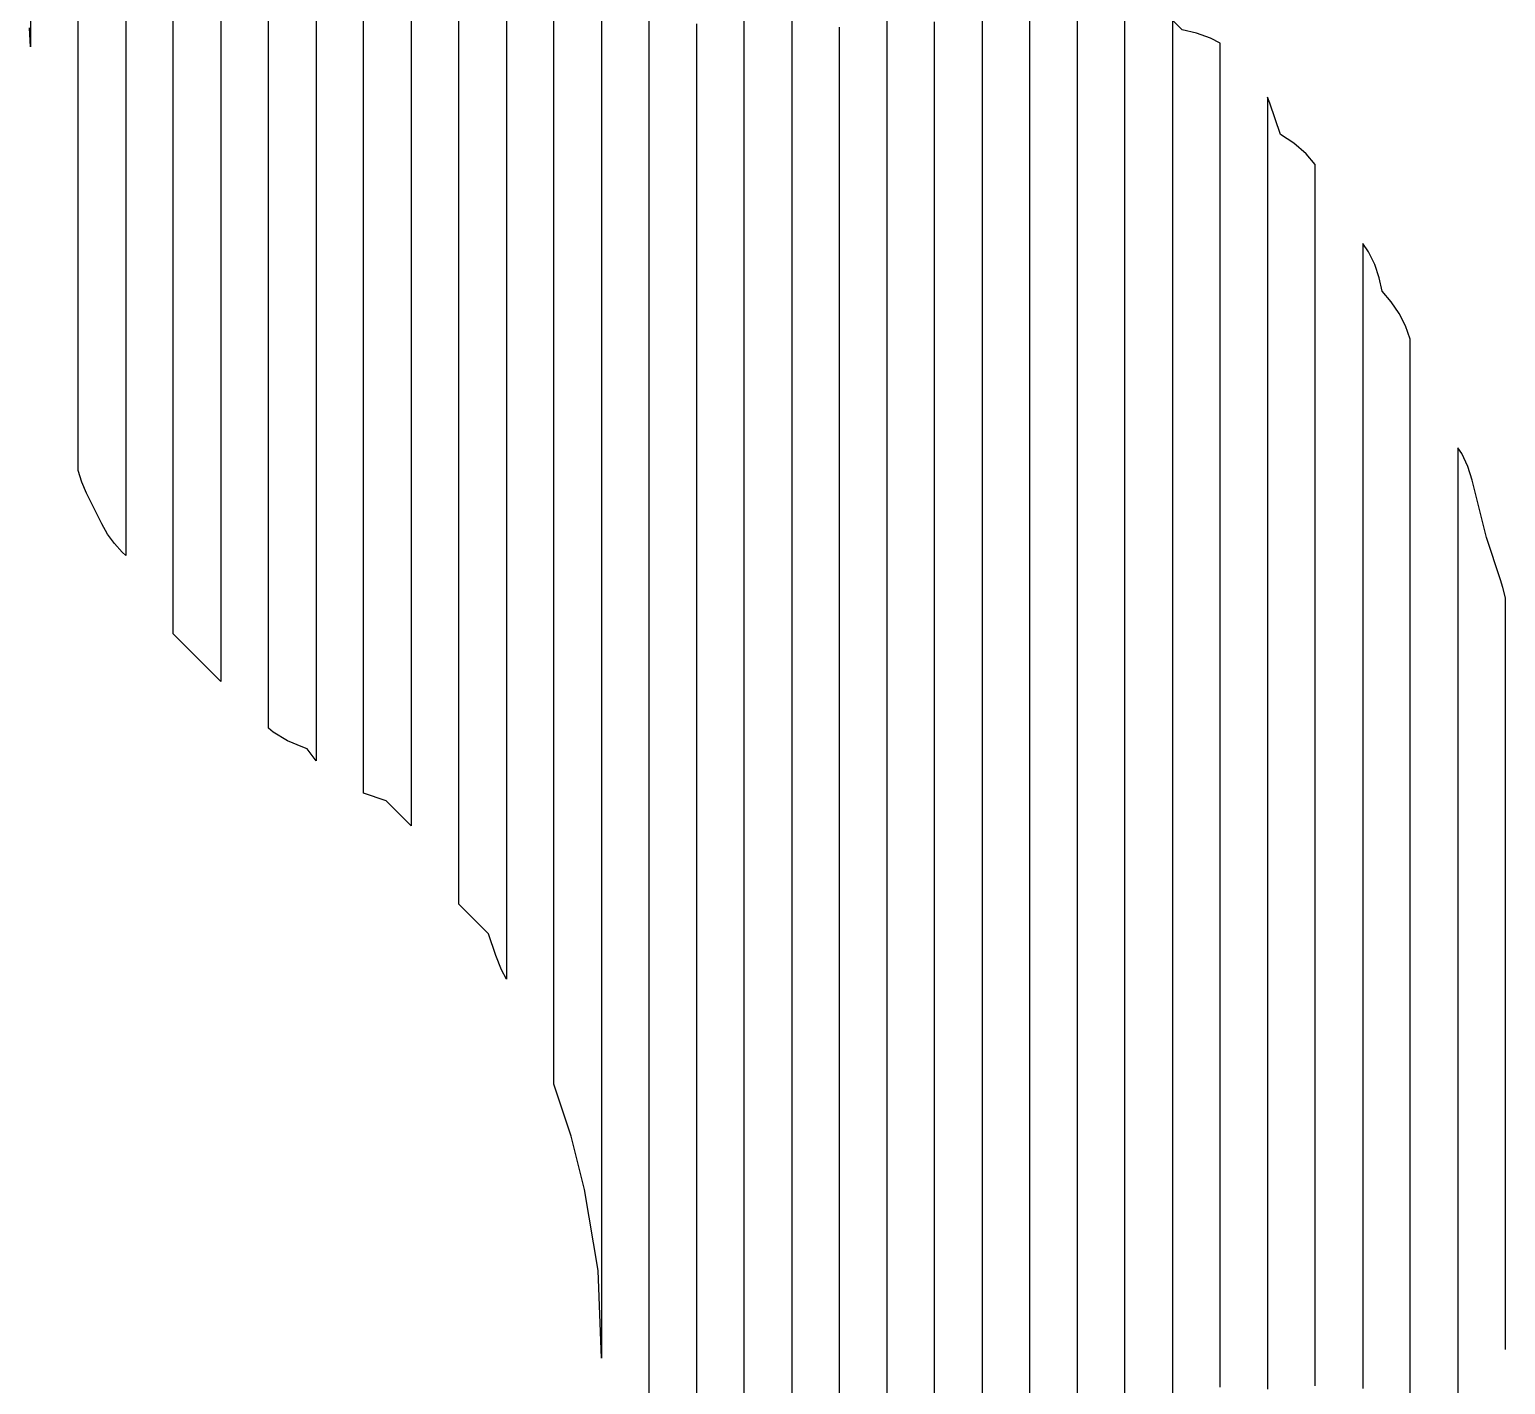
# Model space of a CAD drawing. Header units: metres. Extents: x -6 to 1890, y -8 to 898.
# Drawn here: x 1645.5 to 1769.6, y 321.7 to 435.6 of the extents above; entities that cross this region are included whole.
import ezdxf

# ---------------------------------------------------------------- set-up
doc = ezdxf.new("R2010")
doc.units = ezdxf.units.M
doc.layers.add('PASSADAS_COMPLETAS', color=1, linetype='CONTINUOUS')
doc.layers.add('PECAS_2D', color=3, linetype='CONTINUOUS')

msp = doc.modelspace()

# ---------------------------------------------------------------- linework, layer by layer
at = {"layer": 'PASSADAS_COMPLETAS'}
for points in [[(1661.578, 506.709), (1661.578, 401.569), (1661.578, 398.973), (1661.578, 397.675), (1661.578, 396.377), (1661.578, 395.079), (1661.578, 393.781), (1661.578, 391.184), (1661.578, 389.886), (1661.578, 388.588), (1661.578, 380.8), (1657.578, 384.8), (1657.578, 395.19), (1657.578, 396.489), (1657.578, 397.787), (1657.578, 399.086), (1657.578, 400.385), (1657.578, 401.684), (1657.578, 402.982), (1657.578, 404.281), (1657.578, 405.58), (1657.578, 406.879), (1657.578, 412.073), (1657.578, 413.372), (1657.578, 414.671), (1657.578, 436.749)], [(1669.578, 498.33), (1669.578, 388.368), (1669.578, 385.781), (1669.578, 384.487), (1669.578, 383.194), (1669.578, 381.9), (1669.578, 380.606), (1669.578, 374.138), (1668.831, 375.149), (1668.466, 375.271), (1667.174, 375.815), (1665.974, 376.557), (1665.578, 376.896), (1665.578, 384.671), (1665.578, 385.967), (1665.578, 387.263), (1665.578, 388.558), (1665.578, 389.854), (1665.578, 391.15), (1665.578, 392.446), (1665.578, 501.294)], [(1677.578, 488.597), (1677.578, 382.862), (1677.578, 381.573), (1677.578, 380.283), (1677.578, 378.994), (1677.578, 377.704), (1677.578, 376.415), (1677.578, 375.125), (1677.578, 373.836), (1677.578, 368.678), (1675.476, 370.78), (1673.578, 371.417), (1673.578, 377.872), (1673.578, 379.163), (1673.578, 380.454), (1673.578, 381.745), (1673.578, 383.037), (1673.578, 384.328), (1673.578, 393.365), (1673.578, 494.068)], [(1685.578, 473.156), (1685.578, 376.408), (1685.578, 375.118), (1685.578, 373.828), (1685.578, 372.538), (1685.578, 371.248), (1685.578, 369.958), (1685.578, 368.668), (1685.578, 367.378), (1685.578, 366.089), (1685.578, 355.769), (1685.179, 356.567), (1684.685, 357.759), (1684.072, 359.599), (1681.578, 362.093), (1681.578, 371.184), (1681.578, 372.483), (1681.578, 373.782), (1681.578, 375.08), (1681.578, 376.379), (1681.578, 377.678), (1681.578, 380.275), (1681.578, 481.578)], [(1693.578, 442.96), (1693.578, 422.257), (1693.578, 420.963), (1693.578, 419.669), (1693.578, 365.326), (1693.578, 364.032), (1693.578, 362.738), (1693.578, 361.444), (1693.578, 360.15), (1693.578, 358.856), (1693.578, 357.562), (1693.578, 356.268), (1693.578, 354.974), (1693.578, 353.68), (1693.578, 352.387), (1693.578, 323.921), (1693.295, 331.273), (1692.157, 338.101), (1691.037, 342.579), (1689.578, 346.958), (1689.578, 359.923), (1689.578, 361.219), (1689.578, 362.516), (1689.578, 363.812), (1689.578, 365.109), (1689.578, 366.405), (1689.578, 367.701), (1689.578, 368.998), (1689.578, 370.294), (1689.578, 461.047)], [(1645.578, 456.271), (1645.578, 434.16), (1645.49, 435.75)], [(1653.578, 436.773), (1653.578, 435.476), (1653.578, 434.18), (1653.578, 414.728), (1653.578, 413.431), (1653.578, 412.134), (1653.578, 410.837), (1653.578, 391.385), (1653.276, 391.688), (1652.624, 392.413), (1652.053, 393.206), (1651.571, 394.053), (1650.278, 396.638), (1649.883, 397.551), (1649.578, 398.546), (1649.578, 445.319)], [(1737.578, 288.686), (1737.578, 361.306), (1737.578, 362.603), (1737.578, 363.9), (1737.578, 365.197), (1737.578, 366.493), (1737.578, 367.79), (1737.578, 369.087), (1737.578, 370.384), (1737.578, 371.681), (1737.578, 374.274), (1737.578, 376.868), (1737.578, 379.461), (1737.578, 382.055), (1737.578, 384.648), (1737.578, 387.242), (1737.578, 389.836), (1737.578, 392.429), (1737.578, 395.023), (1737.578, 397.616), (1737.578, 400.21), (1737.578, 402.804), (1737.578, 405.397), (1737.578, 407.991), (1737.578, 410.584), (1737.578, 413.178), (1737.578, 417.068), (1737.578, 419.662), (1737.578, 422.256), (1737.578, 424.849), (1737.578, 427.443), (1737.578, 430.036), (1737.578, 432.63), (1737.578, 433.927), (1737.578, 440.411)], [(1717.578, 438.101), (1717.578, 435.516), (1717.578, 432.932), (1717.578, 430.347), (1717.578, 427.762), (1717.578, 425.178), (1717.578, 422.593), (1717.578, 420.008), (1717.578, 417.424), (1717.578, 414.839), (1717.578, 412.255), (1717.578, 408.378), (1717.578, 405.793), (1717.578, 404.501), (1717.578, 403.208), (1717.578, 401.916), (1717.578, 400.624), (1717.578, 399.331), (1717.578, 271.393)], [(1697.578, 286.36), (1697.578, 342.127), (1697.578, 343.424), (1697.578, 344.72), (1697.578, 346.017), (1697.578, 347.314), (1697.578, 348.611), (1697.578, 349.908), (1697.578, 351.205), (1697.578, 352.502), (1697.578, 353.799), (1697.578, 355.096), (1697.578, 356.392), (1697.578, 357.689), (1697.578, 358.986), (1697.578, 416.05), (1697.578, 417.346), (1697.578, 418.643), (1697.578, 419.94), (1697.578, 421.237), (1697.578, 422.534), (1697.578, 423.831), (1697.578, 425.128), (1697.578, 426.425), (1697.578, 427.722), (1697.578, 429.018), (1697.578, 430.315), (1697.578, 431.612), (1697.578, 432.909), (1697.578, 434.206), (1697.578, 435.503), (1697.578, 436.8)], [(1725.578, 437.396), (1725.578, 434.811), (1725.578, 430.934), (1725.578, 428.349), (1725.578, 425.765), (1725.578, 423.18), (1725.578, 420.595), (1725.578, 418.011), (1725.578, 415.426), (1725.578, 412.841), (1725.578, 410.257), (1725.578, 407.672), (1725.578, 405.087), (1725.578, 402.503), (1725.578, 399.918), (1725.578, 397.333), (1725.578, 396.041), (1725.578, 394.749), (1725.578, 393.456), (1725.578, 392.164), (1725.578, 389.579), (1725.578, 388.287), (1725.578, 271.977)], [(1729.578, 272.801), (1729.578, 382.902), (1729.578, 384.197), (1729.578, 385.493), (1729.578, 386.788), (1729.578, 388.083), (1729.578, 389.379), (1729.578, 390.674), (1729.578, 393.265), (1729.578, 395.855), (1729.578, 398.446), (1729.578, 401.036), (1729.578, 403.627), (1729.578, 406.218), (1729.578, 408.808), (1729.578, 411.399), (1729.578, 413.989), (1729.578, 416.58), (1729.578, 419.171), (1729.578, 421.761), (1729.578, 424.352), (1729.578, 426.943), (1729.578, 429.533), (1729.578, 432.124), (1729.578, 434.714), (1729.578, 437.305)], [(1701.578, 436.092), (1701.578, 434.798), (1701.578, 433.503), (1701.578, 432.209), (1701.578, 430.914), (1701.578, 429.619), (1701.578, 428.325), (1701.578, 427.03), (1701.578, 425.736), (1701.578, 421.852), (1701.578, 419.263), (1701.578, 417.968), (1701.578, 416.673), (1701.578, 415.379), (1701.578, 414.084), (1701.578, 345.47), (1701.578, 344.176), (1701.578, 342.881), (1701.578, 340.292), (1701.578, 338.997), (1701.578, 337.703), (1701.578, 332.524), (1701.578, 331.23), (1701.578, 329.935), (1701.578, 328.641), (1701.578, 300.159)], [(1705.578, 299.803), (1705.578, 332.094), (1705.578, 333.385), (1705.578, 410.882), (1705.578, 412.174), (1705.578, 413.465), (1705.578, 414.757), (1705.578, 416.049), (1705.578, 418.632), (1705.578, 421.215), (1705.578, 423.798), (1705.578, 426.381), (1705.578, 430.256), (1705.578, 431.548), (1705.578, 432.839), (1705.578, 434.131), (1705.578, 435.423), (1705.578, 436.714)], [(1709.578, 436.466), (1709.578, 433.885), (1709.578, 430.012), (1709.578, 427.431), (1709.578, 424.849), (1709.578, 422.268), (1709.578, 419.687), (1709.578, 417.105), (1709.578, 414.524), (1709.578, 413.233), (1709.578, 411.942), (1709.578, 410.651), (1709.578, 409.361), (1709.578, 408.07), (1709.578, 406.779), (1709.578, 272.543)], [(1713.578, 274.026), (1713.578, 403.466), (1713.578, 404.76), (1713.578, 406.054), (1713.578, 407.349), (1713.578, 408.643), (1713.578, 411.232), (1713.578, 413.821), (1713.578, 416.41), (1713.578, 420.293), (1713.578, 422.881), (1713.578, 425.47), (1713.578, 428.059), (1713.578, 430.648), (1713.578, 433.237), (1713.578, 435.825)], [(1721.578, 271.437), (1721.578, 393.43), (1721.578, 396.025), (1721.578, 397.323), (1721.578, 398.621), (1721.578, 399.919), (1721.578, 401.216), (1721.578, 403.812), (1721.578, 406.408), (1721.578, 409.003), (1721.578, 411.599), (1721.578, 414.194), (1721.578, 416.79), (1721.578, 419.386), (1721.578, 421.981), (1721.578, 424.577), (1721.578, 427.172), (1721.578, 429.768), (1721.578, 432.364), (1721.578, 436.257)], [(1733.578, 436.628), (1733.578, 434.033), (1733.578, 431.439), (1733.578, 428.844), (1733.578, 426.25), (1733.578, 423.655), (1733.578, 421.061), (1733.578, 418.467), (1733.578, 415.872), (1733.578, 413.278), (1733.578, 410.683), (1733.578, 408.089), (1733.578, 405.495), (1733.578, 402.9), (1733.578, 400.306), (1733.578, 397.711), (1733.578, 395.117), (1733.578, 392.523), (1733.578, 389.928), (1733.578, 387.334), (1733.578, 384.739), (1733.578, 382.145), (1733.578, 380.848), (1733.578, 379.551), (1733.578, 378.253), (1733.578, 376.956), (1733.578, 375.659), (1733.578, 374.362), (1733.578, 373.065), (1733.578, 275.774)], [(1745.578, 321.487), (1745.578, 322.786), (1745.578, 325.383), (1745.578, 326.682), (1745.578, 327.981), (1745.578, 329.28), (1745.578, 330.579), (1745.578, 333.176), (1745.578, 335.774), (1745.578, 338.372), (1745.578, 340.969), (1745.578, 343.567), (1745.578, 346.165), (1745.578, 348.762), (1745.578, 351.36), (1745.578, 353.958), (1745.578, 356.555), (1745.578, 359.153), (1745.578, 361.751), (1745.578, 364.348), (1745.578, 366.946), (1745.578, 369.544), (1745.578, 372.141), (1745.578, 374.739), (1745.578, 378.636), (1745.578, 381.233), (1745.578, 383.831), (1745.578, 386.428), (1745.578, 389.026), (1745.578, 391.624), (1745.578, 394.221), (1745.578, 396.819), (1745.578, 399.417), (1745.578, 402.014), (1745.578, 404.612), (1745.578, 407.21), (1745.578, 409.807), (1745.578, 412.405), (1745.578, 415.003), (1745.578, 417.6), (1745.578, 420.198), (1745.578, 422.796), (1745.578, 424.095), (1745.578, 425.393), (1745.578, 434.485), (1744.79, 434.898), (1743.61, 435.32), (1742.409, 435.58), (1741.578, 436.411), (1741.578, 429.965), (1741.578, 428.676), (1741.578, 426.097), (1741.578, 423.519), (1741.578, 419.652), (1741.578, 417.073), (1741.578, 414.495), (1741.578, 411.917), (1741.578, 409.338), (1741.578, 406.76), (1741.578, 404.181), (1741.578, 401.603), (1741.578, 399.025), (1741.578, 396.446), (1741.578, 393.868), (1741.578, 391.29), (1741.578, 388.711), (1741.578, 386.133), (1741.578, 383.555), (1741.578, 380.976), (1741.578, 378.398), (1741.578, 375.82), (1741.578, 373.241), (1741.578, 370.663), (1741.578, 368.085), (1741.578, 365.506), (1741.578, 361.639), (1741.578, 359.061), (1741.578, 357.771), (1741.578, 356.482), (1741.578, 353.904), (1741.578, 351.325), (1741.578, 350.036), (1741.578, 344.88), (1741.578, 343.59), (1741.578, 341.012), (1741.578, 339.723), (1741.578, 312.65)], [(1753.578, 321.602), (1753.578, 322.902), (1753.578, 324.201), (1753.578, 325.501), (1753.578, 326.8), (1753.578, 328.1), (1753.578, 329.399), (1753.578, 330.699), (1753.578, 331.998), (1753.578, 333.298), (1753.578, 334.598), (1753.578, 335.897), (1753.578, 338.496), (1753.578, 339.796), (1753.578, 341.095), (1753.578, 342.395), (1753.578, 343.694), (1753.578, 344.994), (1753.578, 347.593), (1753.578, 350.192), (1753.578, 352.791), (1753.578, 355.39), (1753.578, 357.989), (1753.578, 360.588), (1753.578, 363.187), (1753.578, 365.786), (1753.578, 368.385), (1753.578, 370.984), (1753.578, 373.583), (1753.578, 376.182), (1753.578, 378.781), (1753.578, 381.38), (1753.578, 383.979), (1753.578, 386.578), (1753.578, 389.177), (1753.578, 391.776), (1753.578, 394.375), (1753.578, 396.975), (1753.578, 399.574), (1753.578, 402.173), (1753.578, 404.772), (1753.578, 407.371), (1753.578, 409.97), (1753.578, 412.569), (1753.578, 413.868), (1753.578, 424.264), (1752.825, 425.163), (1751.793, 426.071), (1750.656, 426.802), (1749.778, 429.438), (1749.578, 429.925), (1749.578, 419.581), (1749.578, 418.288), (1749.578, 415.702), (1749.578, 413.116), (1749.578, 410.53), (1749.578, 407.944), (1749.578, 405.358), (1749.578, 402.772), (1749.578, 400.186), (1749.578, 397.6), (1749.578, 395.014), (1749.578, 392.428), (1749.578, 389.842), (1749.578, 387.256), (1749.578, 384.67), (1749.578, 382.084), (1749.578, 379.498), (1749.578, 376.912), (1749.578, 374.326), (1749.578, 371.74), (1749.578, 369.154), (1749.578, 366.568), (1749.578, 363.982), (1749.578, 361.395), (1749.578, 358.809), (1749.578, 356.223), (1749.578, 353.637), (1749.578, 351.051), (1749.578, 348.465), (1749.578, 345.879), (1749.578, 343.293), (1749.578, 340.707), (1749.578, 338.121), (1749.578, 335.535), (1749.578, 332.949), (1749.578, 331.656), (1749.578, 330.363), (1749.578, 329.07), (1749.578, 327.777), (1749.578, 326.484), (1749.578, 323.898), (1749.578, 322.605), (1749.578, 321.312)], [(1761.578, 320.557), (1761.578, 323.134), (1761.578, 324.423), (1761.578, 325.711), (1761.578, 327), (1761.578, 328.288), (1761.578, 329.577), (1761.578, 330.865), (1761.578, 332.153), (1761.578, 333.442), (1761.578, 334.73), (1761.578, 336.019), (1761.578, 337.307), (1761.578, 338.596), (1761.578, 339.884), (1761.578, 341.173), (1761.578, 342.461), (1761.578, 343.749), (1761.578, 345.038), (1761.578, 346.326), (1761.578, 347.615), (1761.578, 350.192), (1761.578, 351.48), (1761.578, 352.769), (1761.578, 354.057), (1761.578, 355.345), (1761.578, 357.922), (1761.578, 360.499), (1761.578, 361.788), (1761.578, 364.365), (1761.578, 366.941), (1761.578, 369.518), (1761.578, 372.095), (1761.578, 374.672), (1761.578, 377.249), (1761.578, 379.826), (1761.578, 382.403), (1761.578, 384.98), (1761.578, 387.557), (1761.578, 390.134), (1761.578, 393.999), (1761.578, 395.287), (1761.578, 409.46), (1761.552, 409.584), (1761.167, 410.697), (1760.639, 411.755), (1759.981, 412.732), (1759.203, 413.615), (1758.967, 414.754), (1758.582, 415.867), (1758.054, 416.926), (1757.578, 417.632), (1757.578, 405.924), (1757.578, 404.623), (1757.578, 402.022), (1757.578, 399.42), (1757.578, 396.818), (1757.578, 394.216), (1757.578, 391.615), (1757.578, 389.013), (1757.578, 386.411), (1757.578, 383.809), (1757.578, 381.208), (1757.578, 378.606), (1757.578, 376.004), (1757.578, 373.402), (1757.578, 370.801), (1757.578, 368.199), (1757.578, 365.597), (1757.578, 362.995), (1757.578, 361.694), (1757.578, 359.093), (1757.578, 356.491), (1757.578, 355.19), (1757.578, 352.588), (1757.578, 349.987), (1757.578, 348.686), (1757.578, 347.385), (1757.578, 346.084), (1757.578, 344.783), (1757.578, 343.482), (1757.578, 342.181), (1757.578, 340.88), (1757.578, 339.58), (1757.578, 338.279), (1757.578, 335.677), (1757.578, 334.376), (1757.578, 333.075), (1757.578, 331.774), (1757.578, 330.473), (1757.578, 329.173), (1757.578, 327.872), (1757.578, 326.571), (1757.578, 325.27), (1757.578, 323.969), (1757.578, 322.668), (1757.578, 321.367)], [(1769.578, 324.649), (1769.578, 387.832), (1769.362, 388.696), (1769.167, 389.367), (1767.985, 392.913), (1766.777, 397.744), (1766.411, 398.882), (1765.895, 399.971), (1765.578, 400.461), (1765.578, 381.042), (1765.578, 379.748), (1765.578, 377.159), (1765.578, 374.569), (1765.578, 373.275), (1765.578, 371.98), (1765.578, 369.391), (1765.578, 368.097), (1765.578, 366.802), (1765.578, 364.213), (1765.578, 362.918), (1765.578, 361.624), (1765.578, 360.329), (1765.578, 359.035), (1765.578, 357.74), (1765.578, 356.446), (1765.578, 355.151), (1765.578, 353.856), (1765.578, 352.562), (1765.578, 351.267), (1765.578, 349.973), (1765.578, 348.678), (1765.578, 346.089), (1765.578, 344.794), (1765.578, 343.5), (1765.578, 342.205), (1765.578, 340.911), (1765.578, 339.616), (1765.578, 338.322), (1765.578, 337.027), (1765.578, 335.733), (1765.578, 334.438), (1765.578, 333.143), (1765.578, 331.849), (1765.578, 330.554), (1765.578, 329.26), (1765.578, 327.965), (1765.578, 326.671), (1765.578, 325.376), (1765.578, 324.082), (1765.578, 322.787), (1765.578, 304.663)]]:
    msp.add_lwpolyline(points, dxfattribs=at)
at = {"layer": 'PECAS_2D'}
for points in [[(1661.578, 506.709), (1661.578, 401.569), (1661.578, 398.973), (1661.578, 397.675), (1661.578, 396.377), (1661.578, 395.079), (1661.578, 393.781), (1661.578, 391.184), (1661.578, 389.886), (1661.578, 388.588), (1661.578, 380.8), (1657.578, 384.8), (1657.578, 395.19), (1657.578, 396.489), (1657.578, 397.787), (1657.578, 399.086), (1657.578, 400.385), (1657.578, 401.684), (1657.578, 402.982), (1657.578, 404.281), (1657.578, 405.58), (1657.578, 406.879), (1657.578, 412.073), (1657.578, 413.372), (1657.578, 414.671), (1657.578, 436.749)], [(1669.578, 498.33), (1669.578, 388.368), (1669.578, 385.781), (1669.578, 384.487), (1669.578, 383.194), (1669.578, 381.9), (1669.578, 380.606), (1669.578, 374.138), (1668.831, 375.149), (1668.466, 375.271), (1667.174, 375.815), (1665.974, 376.557), (1665.578, 376.896), (1665.578, 384.671), (1665.578, 385.967), (1665.578, 387.263), (1665.578, 388.558), (1665.578, 389.854), (1665.578, 391.15), (1665.578, 392.446), (1665.578, 501.294)], [(1677.578, 488.597), (1677.578, 382.862), (1677.578, 381.573), (1677.578, 380.283), (1677.578, 378.994), (1677.578, 377.704), (1677.578, 376.415), (1677.578, 375.125), (1677.578, 373.836), (1677.578, 368.678), (1675.476, 370.78), (1673.578, 371.417), (1673.578, 377.872), (1673.578, 379.163), (1673.578, 380.454), (1673.578, 381.745), (1673.578, 383.037), (1673.578, 384.328), (1673.578, 393.365), (1673.578, 494.068)], [(1685.578, 473.156), (1685.578, 376.408), (1685.578, 375.118), (1685.578, 373.828), (1685.578, 372.538), (1685.578, 371.248), (1685.578, 369.958), (1685.578, 368.668), (1685.578, 367.378), (1685.578, 366.089), (1685.578, 355.769), (1685.179, 356.567), (1684.685, 357.759), (1684.072, 359.599), (1681.578, 362.093), (1681.578, 371.184), (1681.578, 372.483), (1681.578, 373.782), (1681.578, 375.08), (1681.578, 376.379), (1681.578, 377.678), (1681.578, 380.275), (1681.578, 481.578)], [(1693.578, 442.96), (1693.578, 422.257), (1693.578, 420.963), (1693.578, 419.669), (1693.578, 365.326), (1693.578, 364.032), (1693.578, 362.738), (1693.578, 361.444), (1693.578, 360.15), (1693.578, 358.856), (1693.578, 357.562), (1693.578, 356.268), (1693.578, 354.974), (1693.578, 353.68), (1693.578, 352.387), (1693.578, 323.921), (1693.295, 331.273), (1692.157, 338.101), (1691.037, 342.579), (1689.578, 346.958), (1689.578, 359.923), (1689.578, 361.219), (1689.578, 362.516), (1689.578, 363.812), (1689.578, 365.109), (1689.578, 366.405), (1689.578, 367.701), (1689.578, 368.998), (1689.578, 370.294), (1689.578, 461.047)], [(1645.578, 456.271), (1645.578, 434.16), (1645.49, 435.75)], [(1653.578, 436.773), (1653.578, 435.476), (1653.578, 434.18), (1653.578, 414.728), (1653.578, 413.431), (1653.578, 412.134), (1653.578, 410.837), (1653.578, 391.385), (1653.276, 391.688), (1652.624, 392.413), (1652.053, 393.206), (1651.571, 394.053), (1650.278, 396.638), (1649.883, 397.551), (1649.578, 398.546), (1649.578, 445.319)], [(1737.578, 288.686), (1737.578, 361.306), (1737.578, 362.603), (1737.578, 363.9), (1737.578, 365.197), (1737.578, 366.493), (1737.578, 367.79), (1737.578, 369.087), (1737.578, 370.384), (1737.578, 371.681), (1737.578, 374.274), (1737.578, 376.868), (1737.578, 379.461), (1737.578, 382.055), (1737.578, 384.648), (1737.578, 387.242), (1737.578, 389.836), (1737.578, 392.429), (1737.578, 395.023), (1737.578, 397.616), (1737.578, 400.21), (1737.578, 402.804), (1737.578, 405.397), (1737.578, 407.991), (1737.578, 410.584), (1737.578, 413.178), (1737.578, 417.068), (1737.578, 419.662), (1737.578, 422.256), (1737.578, 424.849), (1737.578, 427.443), (1737.578, 430.036), (1737.578, 432.63), (1737.578, 433.927), (1737.578, 440.411)], [(1717.578, 438.101), (1717.578, 435.516), (1717.578, 432.932), (1717.578, 430.347), (1717.578, 427.762), (1717.578, 425.178), (1717.578, 422.593), (1717.578, 420.008), (1717.578, 417.424), (1717.578, 414.839), (1717.578, 412.255), (1717.578, 408.378), (1717.578, 405.793), (1717.578, 404.501), (1717.578, 403.208), (1717.578, 401.916), (1717.578, 400.624), (1717.578, 399.331), (1717.578, 271.393)], [(1697.578, 286.36), (1697.578, 342.127), (1697.578, 343.424), (1697.578, 344.72), (1697.578, 346.017), (1697.578, 347.314), (1697.578, 348.611), (1697.578, 349.908), (1697.578, 351.205), (1697.578, 352.502), (1697.578, 353.799), (1697.578, 355.096), (1697.578, 356.392), (1697.578, 357.689), (1697.578, 358.986), (1697.578, 416.05), (1697.578, 417.346), (1697.578, 418.643), (1697.578, 419.94), (1697.578, 421.237), (1697.578, 422.534), (1697.578, 423.831), (1697.578, 425.128), (1697.578, 426.425), (1697.578, 427.722), (1697.578, 429.018), (1697.578, 430.315), (1697.578, 431.612), (1697.578, 432.909), (1697.578, 434.206), (1697.578, 435.503), (1697.578, 436.8)], [(1725.578, 437.396), (1725.578, 434.811), (1725.578, 430.934), (1725.578, 428.349), (1725.578, 425.765), (1725.578, 423.18), (1725.578, 420.595), (1725.578, 418.011), (1725.578, 415.426), (1725.578, 412.841), (1725.578, 410.257), (1725.578, 407.672), (1725.578, 405.087), (1725.578, 402.503), (1725.578, 399.918), (1725.578, 397.333), (1725.578, 396.041), (1725.578, 394.749), (1725.578, 393.456), (1725.578, 392.164), (1725.578, 389.579), (1725.578, 388.287), (1725.578, 271.977)], [(1729.578, 272.801), (1729.578, 382.902), (1729.578, 384.197), (1729.578, 385.493), (1729.578, 386.788), (1729.578, 388.083), (1729.578, 389.379), (1729.578, 390.674), (1729.578, 393.265), (1729.578, 395.855), (1729.578, 398.446), (1729.578, 401.036), (1729.578, 403.627), (1729.578, 406.218), (1729.578, 408.808), (1729.578, 411.399), (1729.578, 413.989), (1729.578, 416.58), (1729.578, 419.171), (1729.578, 421.761), (1729.578, 424.352), (1729.578, 426.943), (1729.578, 429.533), (1729.578, 432.124), (1729.578, 434.714), (1729.578, 437.305)], [(1701.578, 436.092), (1701.578, 434.798), (1701.578, 433.503), (1701.578, 432.209), (1701.578, 430.914), (1701.578, 429.619), (1701.578, 428.325), (1701.578, 427.03), (1701.578, 425.736), (1701.578, 421.852), (1701.578, 419.263), (1701.578, 417.968), (1701.578, 416.673), (1701.578, 415.379), (1701.578, 414.084), (1701.578, 345.47), (1701.578, 344.176), (1701.578, 342.881), (1701.578, 340.292), (1701.578, 338.997), (1701.578, 337.703), (1701.578, 332.524), (1701.578, 331.23), (1701.578, 329.935), (1701.578, 328.641), (1701.578, 300.159)], [(1705.578, 299.803), (1705.578, 332.094), (1705.578, 333.385), (1705.578, 410.882), (1705.578, 412.174), (1705.578, 413.465), (1705.578, 414.757), (1705.578, 416.049), (1705.578, 418.632), (1705.578, 421.215), (1705.578, 423.798), (1705.578, 426.381), (1705.578, 430.256), (1705.578, 431.548), (1705.578, 432.839), (1705.578, 434.131), (1705.578, 435.423), (1705.578, 436.714)], [(1709.578, 436.466), (1709.578, 433.885), (1709.578, 430.012), (1709.578, 427.431), (1709.578, 424.849), (1709.578, 422.268), (1709.578, 419.687), (1709.578, 417.105), (1709.578, 414.524), (1709.578, 413.233), (1709.578, 411.942), (1709.578, 410.651), (1709.578, 409.361), (1709.578, 408.07), (1709.578, 406.779), (1709.578, 272.543)], [(1713.578, 274.026), (1713.578, 403.466), (1713.578, 404.76), (1713.578, 406.054), (1713.578, 407.349), (1713.578, 408.643), (1713.578, 411.232), (1713.578, 413.821), (1713.578, 416.41), (1713.578, 420.293), (1713.578, 422.881), (1713.578, 425.47), (1713.578, 428.059), (1713.578, 430.648), (1713.578, 433.237), (1713.578, 435.825)], [(1721.578, 271.437), (1721.578, 393.43), (1721.578, 396.025), (1721.578, 397.323), (1721.578, 398.621), (1721.578, 399.919), (1721.578, 401.216), (1721.578, 403.812), (1721.578, 406.408), (1721.578, 409.003), (1721.578, 411.599), (1721.578, 414.194), (1721.578, 416.79), (1721.578, 419.386), (1721.578, 421.981), (1721.578, 424.577), (1721.578, 427.172), (1721.578, 429.768), (1721.578, 432.364), (1721.578, 436.257)], [(1733.578, 436.628), (1733.578, 434.033), (1733.578, 431.439), (1733.578, 428.844), (1733.578, 426.25), (1733.578, 423.655), (1733.578, 421.061), (1733.578, 418.467), (1733.578, 415.872), (1733.578, 413.278), (1733.578, 410.683), (1733.578, 408.089), (1733.578, 405.495), (1733.578, 402.9), (1733.578, 400.306), (1733.578, 397.711), (1733.578, 395.117), (1733.578, 392.523), (1733.578, 389.928), (1733.578, 387.334), (1733.578, 384.739), (1733.578, 382.145), (1733.578, 380.848), (1733.578, 379.551), (1733.578, 378.253), (1733.578, 376.956), (1733.578, 375.659), (1733.578, 374.362), (1733.578, 373.065), (1733.578, 275.774)], [(1745.578, 321.487), (1745.578, 322.786), (1745.578, 325.383), (1745.578, 326.682), (1745.578, 327.981), (1745.578, 329.28), (1745.578, 330.579), (1745.578, 333.176), (1745.578, 335.774), (1745.578, 338.372), (1745.578, 340.969), (1745.578, 343.567), (1745.578, 346.165), (1745.578, 348.762), (1745.578, 351.36), (1745.578, 353.958), (1745.578, 356.555), (1745.578, 359.153), (1745.578, 361.751), (1745.578, 364.348), (1745.578, 366.946), (1745.578, 369.544), (1745.578, 372.141), (1745.578, 374.739), (1745.578, 378.636), (1745.578, 381.233), (1745.578, 383.831), (1745.578, 386.428), (1745.578, 389.026), (1745.578, 391.624), (1745.578, 394.221), (1745.578, 396.819), (1745.578, 399.417), (1745.578, 402.014), (1745.578, 404.612), (1745.578, 407.21), (1745.578, 409.807), (1745.578, 412.405), (1745.578, 415.003), (1745.578, 417.6), (1745.578, 420.198), (1745.578, 422.796), (1745.578, 424.095), (1745.578, 425.393), (1745.578, 434.485), (1744.79, 434.898), (1743.61, 435.32), (1742.409, 435.58), (1741.578, 436.411), (1741.578, 429.965), (1741.578, 428.676), (1741.578, 426.097), (1741.578, 423.519), (1741.578, 419.652), (1741.578, 417.073), (1741.578, 414.495), (1741.578, 411.917), (1741.578, 409.338), (1741.578, 406.76), (1741.578, 404.181), (1741.578, 401.603), (1741.578, 399.025), (1741.578, 396.446), (1741.578, 393.868), (1741.578, 391.29), (1741.578, 388.711), (1741.578, 386.133), (1741.578, 383.555), (1741.578, 380.976), (1741.578, 378.398), (1741.578, 375.82), (1741.578, 373.241), (1741.578, 370.663), (1741.578, 368.085), (1741.578, 365.506), (1741.578, 361.639), (1741.578, 359.061), (1741.578, 357.771), (1741.578, 356.482), (1741.578, 353.904), (1741.578, 351.325), (1741.578, 350.036), (1741.578, 344.88), (1741.578, 343.59), (1741.578, 341.012), (1741.578, 339.723), (1741.578, 312.65)], [(1753.578, 321.602), (1753.578, 322.902), (1753.578, 324.201), (1753.578, 325.501), (1753.578, 326.8), (1753.578, 328.1), (1753.578, 329.399), (1753.578, 330.699), (1753.578, 331.998), (1753.578, 333.298), (1753.578, 334.598), (1753.578, 335.897), (1753.578, 338.496), (1753.578, 339.796), (1753.578, 341.095), (1753.578, 342.395), (1753.578, 343.694), (1753.578, 344.994), (1753.578, 347.593), (1753.578, 350.192), (1753.578, 352.791), (1753.578, 355.39), (1753.578, 357.989), (1753.578, 360.588), (1753.578, 363.187), (1753.578, 365.786), (1753.578, 368.385), (1753.578, 370.984), (1753.578, 373.583), (1753.578, 376.182), (1753.578, 378.781), (1753.578, 381.38), (1753.578, 383.979), (1753.578, 386.578), (1753.578, 389.177), (1753.578, 391.776), (1753.578, 394.375), (1753.578, 396.975), (1753.578, 399.574), (1753.578, 402.173), (1753.578, 404.772), (1753.578, 407.371), (1753.578, 409.97), (1753.578, 412.569), (1753.578, 413.868), (1753.578, 424.264), (1752.825, 425.163), (1751.793, 426.071), (1750.656, 426.802), (1749.778, 429.438), (1749.578, 429.925), (1749.578, 419.581), (1749.578, 418.288), (1749.578, 415.702), (1749.578, 413.116), (1749.578, 410.53), (1749.578, 407.944), (1749.578, 405.358), (1749.578, 402.772), (1749.578, 400.186), (1749.578, 397.6), (1749.578, 395.014), (1749.578, 392.428), (1749.578, 389.842), (1749.578, 387.256), (1749.578, 384.67), (1749.578, 382.084), (1749.578, 379.498), (1749.578, 376.912), (1749.578, 374.326), (1749.578, 371.74), (1749.578, 369.154), (1749.578, 366.568), (1749.578, 363.982), (1749.578, 361.395), (1749.578, 358.809), (1749.578, 356.223), (1749.578, 353.637), (1749.578, 351.051), (1749.578, 348.465), (1749.578, 345.879), (1749.578, 343.293), (1749.578, 340.707), (1749.578, 338.121), (1749.578, 335.535), (1749.578, 332.949), (1749.578, 331.656), (1749.578, 330.363), (1749.578, 329.07), (1749.578, 327.777), (1749.578, 326.484), (1749.578, 323.898), (1749.578, 322.605), (1749.578, 321.312)], [(1761.578, 320.557), (1761.578, 323.134), (1761.578, 324.423), (1761.578, 325.711), (1761.578, 327), (1761.578, 328.288), (1761.578, 329.577), (1761.578, 330.865), (1761.578, 332.153), (1761.578, 333.442), (1761.578, 334.73), (1761.578, 336.019), (1761.578, 337.307), (1761.578, 338.596), (1761.578, 339.884), (1761.578, 341.173), (1761.578, 342.461), (1761.578, 343.749), (1761.578, 345.038), (1761.578, 346.326), (1761.578, 347.615), (1761.578, 350.192), (1761.578, 351.48), (1761.578, 352.769), (1761.578, 354.057), (1761.578, 355.345), (1761.578, 357.922), (1761.578, 360.499), (1761.578, 361.788), (1761.578, 364.365), (1761.578, 366.941), (1761.578, 369.518), (1761.578, 372.095), (1761.578, 374.672), (1761.578, 377.249), (1761.578, 379.826), (1761.578, 382.403), (1761.578, 384.98), (1761.578, 387.557), (1761.578, 390.134), (1761.578, 393.999), (1761.578, 395.287), (1761.578, 409.46), (1761.552, 409.584), (1761.167, 410.697), (1760.639, 411.755), (1759.981, 412.732), (1759.203, 413.615), (1758.967, 414.754), (1758.582, 415.867), (1758.054, 416.926), (1757.578, 417.632), (1757.578, 405.924), (1757.578, 404.623), (1757.578, 402.022), (1757.578, 399.42), (1757.578, 396.818), (1757.578, 394.216), (1757.578, 391.615), (1757.578, 389.013), (1757.578, 386.411), (1757.578, 383.809), (1757.578, 381.208), (1757.578, 378.606), (1757.578, 376.004), (1757.578, 373.402), (1757.578, 370.801), (1757.578, 368.199), (1757.578, 365.597), (1757.578, 362.995), (1757.578, 361.694), (1757.578, 359.093), (1757.578, 356.491), (1757.578, 355.19), (1757.578, 352.588), (1757.578, 349.987), (1757.578, 348.686), (1757.578, 347.385), (1757.578, 346.084), (1757.578, 344.783), (1757.578, 343.482), (1757.578, 342.181), (1757.578, 340.88), (1757.578, 339.58), (1757.578, 338.279), (1757.578, 335.677), (1757.578, 334.376), (1757.578, 333.075), (1757.578, 331.774), (1757.578, 330.473), (1757.578, 329.173), (1757.578, 327.872), (1757.578, 326.571), (1757.578, 325.27), (1757.578, 323.969), (1757.578, 322.668), (1757.578, 321.367)], [(1769.578, 324.649), (1769.578, 387.832), (1769.362, 388.696), (1769.167, 389.367), (1767.985, 392.913), (1766.777, 397.744), (1766.411, 398.882), (1765.895, 399.971), (1765.578, 400.461), (1765.578, 381.042), (1765.578, 379.748), (1765.578, 377.159), (1765.578, 374.569), (1765.578, 373.275), (1765.578, 371.98), (1765.578, 369.391), (1765.578, 368.097), (1765.578, 366.802), (1765.578, 364.213), (1765.578, 362.918), (1765.578, 361.624), (1765.578, 360.329), (1765.578, 359.035), (1765.578, 357.74), (1765.578, 356.446), (1765.578, 355.151), (1765.578, 353.856), (1765.578, 352.562), (1765.578, 351.267), (1765.578, 349.973), (1765.578, 348.678), (1765.578, 346.089), (1765.578, 344.794), (1765.578, 343.5), (1765.578, 342.205), (1765.578, 340.911), (1765.578, 339.616), (1765.578, 338.322), (1765.578, 337.027), (1765.578, 335.733), (1765.578, 334.438), (1765.578, 333.143), (1765.578, 331.849), (1765.578, 330.554), (1765.578, 329.26), (1765.578, 327.965), (1765.578, 326.671), (1765.578, 325.376), (1765.578, 324.082), (1765.578, 322.787), (1765.578, 304.663)]]:
    msp.add_lwpolyline(points, dxfattribs=at)

doc.saveas('drawing.dxf')
